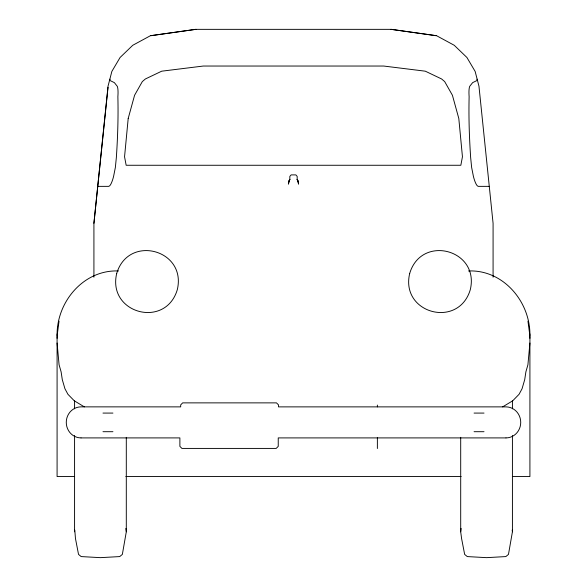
<?xml version="1.0" encoding="UTF-8"?>
<svg xmlns="http://www.w3.org/2000/svg" width="587" height="587" viewBox="0 0 587 587"><rect width="100%" height="100%" fill="white"/><g stroke="black" fill="none" stroke-linecap="round" stroke-linejoin="round"><path stroke-width="0.88" d="M288.393 184.23L289.824 179.409L289.824 176.401L291.145 174.897L295.855 174.897L297.176 176.401L297.176 179.409L298.607 184.23M57.174 335.294L59.045 321.17M57.328 333.423L57.086 338.317M93.92 277.174L93.92 223.324L108.037 86.201L111.853 71.431L120.093 57.475L132.757 45.287L150.455 35.697L195.948 29.35M93.92 223.324L108.037 87.346M109.989 79.186L109.842 80.426L114.37 82.642L117.319 86.37A42.513 7.345 -75.2 0 1 117.877 96.73C118.376 116.974 117.723 137.343 116.343 157.609L115.368 167.405L113.555 176.57A23.575 4.872 -83.4 0 1 109.681 185.808L108.756 186.358L97.728 186.358M126.3 437.337L126.3 531.793L122.353 554.399L119.719 556.579L100.443 557.65L81.167 556.579L78.526 554.399L75.459 538.484L74.798 530.12M512.422 435.517L512.422 531.793L508.474 554.399L505.833 556.579L486.557 557.65L467.281 556.579L464.647 554.399L461.58 538.484L460.7 531.793L461.14 528.447M529.914 343.028L527.918 364.762L525.893 371.835L524.705 379.664L522.056 388.763L519.069 394.295L512.722 400.796L502.648 406.879M288.393 183.005L289.824 179.402L288.393 181.853M288.393 182.278L289.824 179.402M150.954 35.697L195.61 29.35L391.39 29.35L436.046 35.697M489.272 186.358L478.244 186.358L477.319 185.815A23.575 4.872 83.4 0 1 473.445 176.577L471.632 167.405L470.657 157.609C469.284 137.343 468.624 116.982 469.123 96.73A42.513 7.345 75.2 0 1 469.681 86.377L472.63 82.642L477.158 80.426L477.011 79.186M118.523 270.959C83.787 269.558 56.792 301.608 57.086 335.023L57.086 476.556L74.6 476.556M468.477 270.959C503.213 269.558 530.208 301.608 529.914 335.023L529.914 476.556L512.4 476.556M102.982 413.079L112.931 413.079M474.069 413.079L484.018 413.079M102.982 431.702L112.931 431.702M474.069 431.702L484.018 431.702M81.021 437.909L179.886 437.909L179.886 446.369L181.919 448.417L276.191 448.417L278.238 446.369L278.238 437.909L505.979 437.909M125.809 476.556L461.191 476.556M391.052 29.35L436.545 35.697L454.243 45.287L466.907 57.475L475.147 71.431L478.963 86.201L493.08 223.324L493.08 277.174M84.352 406.879L74.278 400.796L67.931 394.295L64.944 388.763L62.295 379.664L61.107 371.835L59.082 364.762L57.086 343.028M298.607 183.005L297.176 179.402L298.607 181.853M297.176 179.402L298.607 182.278M527.955 321.17L529.826 335.294M512.202 530.12L512.422 531.793M125.86 528.447L126.3 531.793M529.914 338.317L529.672 333.423M512.422 400.884L512.422 408.809M460.7 437.337L460.7 531.793M377.375 405.067L377.375 406.879M377.375 437.66L377.375 448.527M74.578 400.884L74.578 408.809M74.578 435.517L74.578 531.793M81.021 437.909A15.519 14.756 -90 0 1 66.272 422.391A15.519 14.756 -90 0 1 81.021 406.864L180.686 406.879L180.686 404.876L182.667 402.873L276.484 402.873L278.487 404.876L278.487 406.879L505.979 406.879A15.519 14.756 -90 0 1 520.728 422.391A15.519 14.756 -90 0 1 505.979 437.917M128.193 118.486L124.554 156.78L126.161 165.263L460.839 165.263L462.446 156.78L458.807 118.486L452.416 95.255L444.689 81.6L441.607 78.966L425.304 71.188L383.7 66.037L203.3 66.037L161.696 71.188L145.393 78.966L142.311 81.6L134.584 95.255L128.193 118.486M116.71 273.439C107.142 313.458 165.585 329.116 177.303 289.677C186.871 249.658 128.428 233.993 116.71 273.439M409.697 273.439C400.129 313.458 458.572 329.116 470.29 289.677C479.858 249.658 421.415 233.993 409.697 273.439"/></g></svg>
